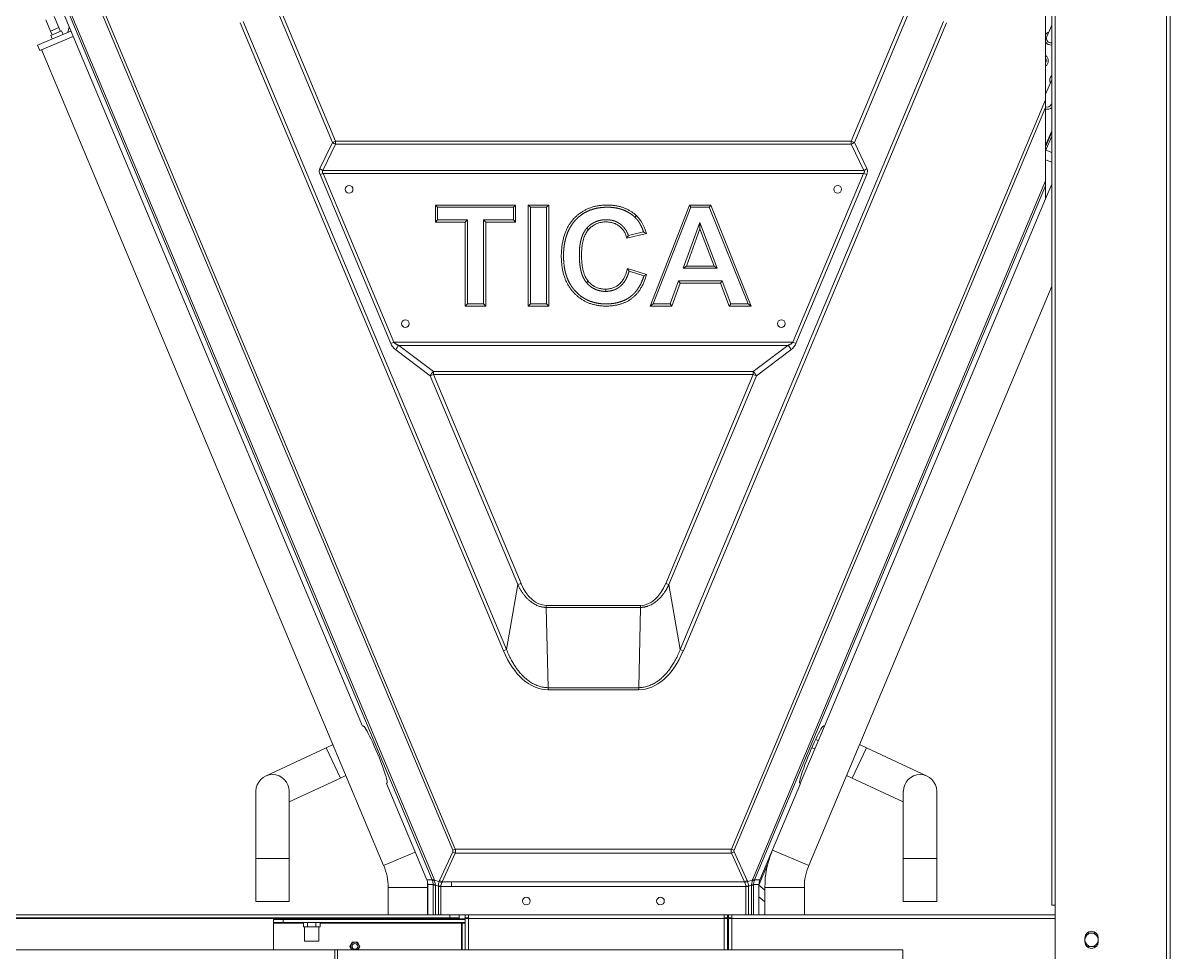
# Model space of a CAD drawing. Header units: millimetres. Extents: x 113490 to 142599, y -20467 to 115.
# Drawn here: x 134272 to 135469, y -7341 to -6371 of the extents above; entities that cross this region are included whole.
import ezdxf

# ---------------------------------------------------------------- set-up
doc = ezdxf.new("R2010")
doc.units = ezdxf.units.MM
doc.layers.add('DV1_0', color=7, linetype='Continuous')

msp = doc.modelspace()

# ---------------------------------------------------------------- linework, layer by layer
at = {"layer": 'DV1_0', "color": 7, "linetype": 'Continuous', "lineweight": 20}
for p, q in [((135465.7, -8326), (135465.7, -6153)), ((134273.3, -6245.4), (134700.9, -7265.2)), ((134273.3, -6250.5), (134699, -7265.9)), ((135349.3, -7292.4), (135349.3, -6244.4)), ((134308.4, -6252.4), (134720.4, -7234.8)), ((134311.2, -6251.2), (134723.1, -7233.7)), ((134594.9, -6496.1), (134536, -6355.6)), ((134598.1, -6494.7), (134539.2, -6354.3)), ((135195.3, -6354.3), (135136.4, -6494.7)), ((135198.6, -6355.6), (135139.7, -6496.1)), ((134776.6, -7025.3), (134501.8, -6370)), ((135232.7, -6370), (134957.9, -7025.3)), ((134300.4, -6379.9), (134309.2, -6376.2)), ((134773.3, -7026.7), (134498.5, -6371.3)), ((135236, -6371.3), (134961.2, -7026.7)), ((135011.4, -7233.7), (135339.3, -6451.7)), ((135014.1, -7234.8), (135339.3, -6459.5)), ((135339.3, -6499.2), (135345.7, -6484)), ((134581.7, -6523.3), (134594.9, -6496.1)), ((134584.9, -6525.2), (134598.1, -6497.9)), ((134598.1, -6494.7), (134594.9, -6496.1)), ((134598.1, -6494.7), (135136.4, -6494.7)), ((134598.1, -6497.9), (134598.1, -6494.7)), ((134598.1, -6497.9), (135136.4, -6497.9)), ((135136.4, -6494.7), (135136.4, -6497.9)), ((135136.4, -6494.7), (135139.7, -6496.1)), ((135136.4, -6497.9), (135149.6, -6525.2)), ((135139.7, -6496.1), (135152.8, -6523.3)), ((134584.9, -6525.2), (135149.6, -6525.2)), ((134585.1, -6528.4), (134581.9, -6529.7)), ((134655.8, -6706.1), (134581.9, -6529.7)), ((134585.1, -6528.4), (135149.4, -6528.4)), ((134659.1, -6704.7), (134585.1, -6528.4)), ((135033.6, -7265.2), (135339.3, -6536.3)), ((135149.4, -6528.4), (135075.4, -6704.7)), ((135152.7, -6529.7), (135078.7, -6706.1)), ((135149.4, -6528.4), (135152.7, -6529.7)), ((135035.5, -7265.9), (135339.3, -6541.5)), ((134860.3, -6585.7), (134862, -6587.2)), ((134860.2, -6642.5), (134861.9, -6641)), ((134880.1, -6651.6), (134880.1, -6649.3)), ((134659.1, -6704.7), (134655.8, -6706.1)), ((135075.4, -6704.7), (134659.1, -6704.7)), ((135075.4, -6704.7), (135078.7, -6706.1)), ((134697, -6739.7), (134661, -6712.5)), ((135070.2, -6707.9), (134664.3, -6707.9)), ((134700.3, -6735.2), (134664.3, -6707.9)), ((135070.2, -6707.9), (135034.2, -6735.2)), ((135073.5, -6712.5), (135037.5, -6739.7)), ((134700.3, -6738.4), (134697, -6739.7)), ((134788.4, -6957.6), (134697, -6739.7)), ((135034.2, -6735.2), (134700.3, -6735.2)), ((134700.3, -6738.4), (134700.3, -6735.2)), ((135034.2, -6738.4), (134700.3, -6738.4)), ((134791.7, -6956.3), (134700.3, -6738.4)), ((135034.2, -6738.4), (134942.9, -6956.3)), ((135037.5, -6739.7), (134946.1, -6957.6)), ((135034.2, -6735.2), (135034.2, -6738.4)), ((135034.2, -6738.4), (135037.5, -6739.7)), ((134791.7, -6956.3), (134788.4, -6957.6)), ((134942.9, -6956.3), (134946.1, -6957.6)), ((134788.4, -6957.6), (134776.6, -7025.3)), ((134946.1, -6957.6), (134957.9, -7025.3)), ((134916.4, -6979.3), (134818.1, -6979.3)), ((134818.1, -6979.3), (134818.1, -6981.4)), ((134916.4, -6981.4), (134818.1, -6981.4)), ((134818.1, -6981.4), (134819.9, -7065.2)), ((134916.4, -6981.4), (134914.6, -7065.2)), ((134916.4, -6979.3), (134916.4, -6981.4)), ((134776.6, -7025.3), (134773.3, -7026.7)), ((134957.9, -7025.3), (134961.2, -7026.7)), ((134914.6, -7065.2), (134819.9, -7065.2)), ((134819.9, -7065.2), (134819.9, -7067.3)), ((134914.6, -7065.2), (134914.6, -7067.3)), ((134914.6, -7067.3), (134819.9, -7067.3)), ((134588.3, -7128), (134603.1, -7159.6)), ((135152.2, -7128), (135137.4, -7159.6)), ((134514.8, -7243.4), (134549.7, -7243.4)), ((134648.3, -7250.7), (134681.3, -7236.9)), ((134720.4, -7236.5), (134706.6, -7266.6)), ((134723.1, -7237.9), (134709.4, -7268)), ((134723.1, -7233.7), (134720.4, -7234.8)), ((135011.4, -7233.7), (134723.1, -7233.7)), ((135011.4, -7237.9), (134723.1, -7237.9)), ((135011.4, -7233.7), (135014.1, -7234.8)), ((135025.1, -7267.9), (135011.4, -7237.9)), ((135027.8, -7266.5), (135014.1, -7236.5)), ((135092.2, -7250.7), (135054.1, -7234.7)), ((135225.7, -7243.4), (135190.8, -7243.4)), ((134699, -7265.9), (134693.5, -7265.9)), ((134700.9, -7265.2), (134699, -7265.9)), ((134706.3, -7267.6), (134701.2, -7266.1)), ((135025.1, -7267.9), (134719.3, -7267.9)), ((134719.3, -7267.9), (134719.3, -7272.7)), ((135032.2, -7270.9), (135033.3, -7266.1)), ((135033.6, -7265.2), (135035.5, -7265.9)), ((135034.5, -7270.8), (135035.2, -7266.6)), ((135041.1, -7265.9), (135035.5, -7265.9)), ((134653, -7273.7), (134694.2, -7273.7)), ((134700, -7270.8), (134694.4, -7270.8)), ((134702.3, -7271.5), (134700, -7271.5)), ((134700, -7271.5), (134700, -7302.2)), ((134705.5, -7272.4), (134702.3, -7271.5)), ((134702.3, -7271.5), (134702.3, -7302.2)), ((134708, -7272.8), (134705.5, -7272.8)), ((134705.5, -7272.8), (134705.5, -7302.2)), ((134708, -7272.8), (134708, -7302.2)), ((135026.5, -7272.7), (134719.3, -7272.7)), ((135026.5, -7272.7), (135029.1, -7272.7)), ((135026.5, -7302.2), (135026.5, -7272.7)), ((135029.1, -7302.2), (135029.1, -7272.7)), ((135032.2, -7271.5), (135034.5, -7271.5)), ((135032.2, -7302.2), (135032.2, -7271.5)), ((135040.1, -7270.8), (135034.5, -7270.8)), ((135034.5, -7302.2), (135034.5, -7271.5)), ((135087.6, -7273.7), (135046.3, -7273.7)), ((134727.3, -7306), (133822.3, -7306)), ((134564.6, -7310.9), (134533.3, -7310.9)), ((134729.7, -7310.9), (134581.9, -7310.9)), ((134727.3, -7306.6), (134733.3, -7306.6)), ((134729.7, -7310.9), (134729.7, -7339)), ((134736.9, -7306), (135003.7, -7306)), ((134736.9, -7306), (134736.9, -7339)), ((135003.7, -7306), (135003.7, -7339)), ((135008.3, -7306.6), (135007.3, -7306.6)), ((135349.3, -7306), (135011.9, -7306)), ((135011.9, -7306), (135011.9, -7339))]:
    msp.add_line(p, q, dxfattribs=at)
at = {"layer": 'DV1_0', "color": 7, "linetype": 'Continuous', "lineweight": 15}
for p, q in [((135469.3, -8326), (135469.3, -6153)), ((135339.3, -6451.7), (135339.3, -6162.7)), ((135345.7, -7292.4), (135345.7, -6244.4)), ((134273.3, -6263.9), (134626.1, -7105.4)), ((134295.5, -6368.2), (134300.4, -6379.9)), ((134309.2, -6376.2), (134304.3, -6364.5)), ((134321.9, -6379.9), (134287.1, -6394.5)), ((134300.4, -6379.9), (134302.1, -6383.9)), ((134300.8, -6384.4), (134312.1, -6379.6)), ((134310.8, -6380.2), (134309.2, -6376.2)), ((134313.7, -6383.3), (134312.1, -6379.6)), ((134320, -6375.3), (134318.5, -6381.3)), ((135345.7, -6373.7), (135340.6, -6385.6)), ((134287.1, -6394.5), (134289.5, -6400)), ((134324.2, -6385.4), (134289.5, -6400)), ((134300.8, -6384.4), (134302.3, -6388.1)), ((134291.3, -6399.2), (134648.3, -7250.7)), ((135339.3, -6413.5), (135339.6, -6412.7)), ((135345.7, -6430.6), (135339.3, -6445.8)), ((135339.3, -6459.5), (135339.3, -6451.7)), ((135339.3, -6536.3), (135339.3, -6459.5)), ((135345.2, -6456.4), (135345.7, -6455.1)), ((135339.3, -6500.8), (135345.7, -6485.5)), ((135339.3, -6504.7), (135345.7, -6489.4)), ((135339.3, -6514.2), (135345.7, -6516.8)), ((135345.7, -6506.5), (135339.6, -6504)), ((135339.3, -6541.5), (135339.3, -6536.3)), ((135345.7, -6539.5), (135339.3, -6554.8)), ((135339.3, -6554.8), (135339.3, -6541.5)), ((134702.4, -6561.4), (134702.4, -6579.2)), ((134786.1, -6561.4), (134702.4, -6561.4)), ((134704.7, -6563.7), (134702.4, -6561.4)), ((134783.7, -6563.7), (134786.1, -6561.4)), ((134786.1, -6579.2), (134786.1, -6561.4)), ((134799.2, -6561.4), (134799.2, -6666.9)), ((134820.6, -6561.4), (134799.2, -6561.4)), ((134801.5, -6563.7), (134799.2, -6561.4)), ((134818.3, -6563.7), (134820.6, -6561.4)), ((134820.6, -6666.9), (134820.6, -6561.4)), ((134967.5, -6561.4), (134926.4, -6666.9)), ((134989.9, -6561.4), (134967.5, -6561.4)), ((134969.1, -6563.7), (134967.5, -6561.4)), ((134988.3, -6563.7), (134989.9, -6561.4)), ((135032.1, -6666.9), (134989.9, -6561.4)), ((135339.3, -6554.8), (135108.4, -7105.4)), ((134783.7, -6563.7), (134704.7, -6563.7)), ((134704.7, -6563.7), (134704.7, -6576.9)), ((134783.7, -6576.9), (134783.7, -6563.7)), ((134818.3, -6563.7), (134801.5, -6563.7)), ((134801.5, -6563.7), (134801.5, -6664.6)), ((134818.3, -6664.6), (134818.3, -6563.7)), ((134910.5, -6574.1), (134912.1, -6572.4)), ((134969.1, -6563.7), (134929.8, -6664.6)), ((134988.3, -6563.7), (134969.1, -6563.7)), ((135028.7, -6664.6), (134988.3, -6563.7)), ((134704.7, -6576.9), (134702.4, -6579.2)), ((134702.4, -6579.2), (134733.5, -6579.2)), ((134704.7, -6576.9), (134735.9, -6576.9)), ((134735.9, -6576.9), (134733.5, -6579.2)), ((134733.5, -6579.2), (134733.5, -6666.9)), ((134735.9, -6576.9), (134735.9, -6664.6)), ((134752.6, -6576.9), (134783.7, -6576.9)), ((134752.6, -6664.6), (134752.6, -6576.9)), ((134752.6, -6576.9), (134754.9, -6579.2)), ((134754.9, -6579.2), (134786.1, -6579.2)), ((134754.9, -6666.9), (134754.9, -6579.2)), ((134783.7, -6576.9), (134786.1, -6579.2)), ((134961, -6627.4), (134978.5, -6579.5)), ((134964.3, -6625.1), (134978.5, -6586.1)), ((134978.5, -6579.5), (134996.6, -6627.4)), ((134978.5, -6579.5), (134978.5, -6586.1)), ((134978.5, -6586.1), (134993.3, -6625.1)), ((134902.2, -6596), (134922.6, -6591.2)), ((134903.8, -6593.3), (134919.6, -6589.5)), ((134922.8, -6633.9), (134902.9, -6627.7)), ((134920, -6635.4), (134904.5, -6630.6)), ((134961, -6627.4), (134964.3, -6625.1)), ((134996.6, -6627.4), (134961, -6627.4)), ((134993.3, -6625.1), (134964.3, -6625.1)), ((134996.6, -6627.4), (134993.3, -6625.1)), ((134947.4, -6664.6), (134956.1, -6640.6)), ((134949, -6666.9), (134957.7, -6642.9)), ((134956.1, -6640.6), (135001.6, -6640.6)), ((134956.1, -6640.6), (134957.7, -6642.9)), ((134957.7, -6642.9), (135000, -6642.9)), ((135001.6, -6640.6), (135000, -6642.9)), ((135000, -6642.9), (135009.1, -6666.9)), ((135001.6, -6640.6), (135010.7, -6664.6)), ((135092.2, -7250.7), (135345.7, -6646.2)), ((134735.9, -6664.6), (134733.5, -6666.9)), ((134733.5, -6666.9), (134754.9, -6666.9)), ((134735.9, -6664.6), (134752.6, -6664.6)), ((134752.6, -6664.6), (134754.9, -6666.9)), ((134801.5, -6664.6), (134799.2, -6666.9)), ((134799.2, -6666.9), (134820.6, -6666.9)), ((134801.5, -6664.6), (134818.3, -6664.6)), ((134818.3, -6664.6), (134820.6, -6666.9)), ((134929.8, -6664.6), (134926.4, -6666.9)), ((134926.4, -6666.9), (134949, -6666.9)), ((134929.8, -6664.6), (134947.4, -6664.6)), ((134947.4, -6664.6), (134949, -6666.9)), ((135010.7, -6664.6), (135009.1, -6666.9)), ((135009.1, -6666.9), (135032.1, -6666.9)), ((135010.7, -6664.6), (135028.7, -6664.6)), ((135028.7, -6664.6), (135032.1, -6666.9)), ((134626.1, -7105.4), (134626.7, -7105.1)), ((135108.4, -7105.4), (135083.2, -7165.3)), ((135108.4, -7105.4), (135107.8, -7105.1)), ((134595.5, -7124.6), (134588.3, -7128)), ((135102, -7120.5), (135099.2, -7119.3)), ((135152.2, -7128), (135145, -7124.6)), ((134588.3, -7128), (134524.9, -7157.6)), ((135095.2, -7127.9), (135098.4, -7129.2)), ((135215.6, -7157.6), (135152.2, -7128)), ((134549.7, -7184.5), (134603.1, -7159.6)), ((134603.1, -7159.6), (134609, -7156.8)), ((135131.5, -7156.8), (135137.4, -7159.6)), ((135137.4, -7159.6), (135190.8, -7184.5)), ((134651.3, -7165.3), (134651.8, -7165)), ((134651.3, -7165.3), (134693.5, -7265.9)), ((135083.3, -7165.3), (135041.1, -7265.9)), ((135083.3, -7165.3), (135082.7, -7165)), ((134514.8, -7173.4), (134514.8, -7243.4)), ((134549.7, -7243.4), (134549.7, -7173.4)), ((135190.8, -7173.4), (135190.8, -7243.4)), ((135225.7, -7243.4), (135225.7, -7173.4)), ((134514.8, -7243.4), (134514.8, -7288.4)), ((134549.7, -7288.4), (134549.7, -7243.4)), ((135190.8, -7243.4), (135190.8, -7288.4)), ((135225.7, -7288.4), (135225.7, -7243.4)), ((135040.1, -7271.5), (135049.1, -7249.9)), ((134653, -7273.7), (134653, -7302.4)), ((134694.2, -7302.4), (134694.2, -7273.7)), ((134694.4, -7276.3), (134694.2, -7276.5)), ((134694.4, -7302.2), (134694.4, -7270.8)), ((135040.1, -7302.2), (135040.1, -7270.8)), ((135046.3, -7276.5), (135040.1, -7271.5)), ((135046.3, -7273.7), (135046.3, -7302.4)), ((135087.6, -7302.4), (135087.6, -7273.7)), ((134514.8, -7288.4), (134549.7, -7288.4)), ((134694.2, -7288.6), (134694.4, -7288.5)), ((135040.1, -7283.7), (135046.3, -7288.6)), ((135225.7, -7288.4), (135190.8, -7288.4)), ((135349.3, -7292.4), (135345.7, -7292.4)), ((135349.3, -7412.4), (135349.3, -7292.4)), ((134717.3, -7302.4), (133832.3, -7302.4)), ((134694.4, -7302.2), (134700, -7302.2)), ((134700, -7302.2), (134702.3, -7302.2)), ((134702.3, -7302.2), (134705.5, -7302.2)), ((134705.5, -7302.2), (134708, -7302.2)), ((135026.5, -7302.2), (134708, -7302.2)), ((134717.3, -7305.4), (134717.3, -7302.4)), ((134717.3, -7302.4), (134727.3, -7302.4)), ((134727.3, -7302.4), (134727.3, -7305.4)), ((134733.3, -7302.4), (134733.3, -7305.4)), ((134769.7, -7302.4), (134734.2, -7302.4)), ((134736.9, -7306), (134736.9, -7302.4)), ((134769.7, -7302.4), (134774.3, -7302.4)), ((134774.3, -7302.2), (134774.3, -7302.4)), ((134966.3, -7302.4), (134774.3, -7302.4)), ((134966.3, -7302.2), (134966.3, -7302.4)), ((134966.3, -7302.4), (134970.9, -7302.4)), ((134967.3, -7302.4), (134967.3, -7302.2)), ((135006.4, -7302.4), (134970.9, -7302.4)), ((135003.7, -7302.4), (135003.7, -7306)), ((135007.3, -7302.4), (135007.3, -7305.4)), ((135011.9, -7302.4), (135008.3, -7302.4)), ((135008.3, -7302.4), (135008.3, -7305.4)), ((135349.3, -7302.4), (135011.9, -7302.4)), ((135011.9, -7306), (135011.9, -7302.4)), ((135026.5, -7302.2), (135029.1, -7302.2)), ((135032.2, -7302.2), (135029.1, -7302.2)), ((135032.2, -7302.2), (135034.5, -7302.2)), ((135040.1, -7302.2), (135034.5, -7302.2)), ((134717.3, -7305.4), (133832.3, -7305.4)), ((134533.3, -7310.3), (134533.3, -7307.3)), ((134533.3, -7307.3), (134543.3, -7307.3)), ((134533.3, -7310.9), (134533.3, -7310.3)), ((134543.3, -7310.3), (134533.3, -7310.3)), ((134533.3, -7339), (134533.3, -7310.9)), ((134733.3, -7307.3), (134543.3, -7307.3)), ((134543.3, -7307.3), (134543.3, -7310.3)), ((134733.3, -7310.3), (134543.3, -7310.3)), ((134564.3, -7307.3), (134564.3, -7306.8)), ((134564.3, -7306.8), (134568.8, -7306.8)), ((134564.6, -7310.3), (134564.6, -7314.8)), ((134564.6, -7314.8), (134566.8, -7314.8)), ((134565.8, -7314.8), (134565.8, -7329.8)), ((134566.8, -7314.8), (134568.9, -7314.8)), ((134568.8, -7307.3), (134568.8, -7306.8)), ((134568.8, -7306.8), (134577.8, -7306.8)), ((134568.9, -7310.3), (134568.9, -7314.8)), ((134568.9, -7314.8), (134573.3, -7314.8)), ((134573.3, -7314.8), (134577.6, -7314.8)), ((134577.6, -7310.3), (134577.6, -7314.8)), ((134577.6, -7314.8), (134579.8, -7314.8)), ((134577.8, -7307.3), (134577.8, -7306.8)), ((134577.8, -7306.8), (134582.3, -7306.8)), ((134579.8, -7314.8), (134581.9, -7314.8)), ((134580.8, -7329.8), (134580.8, -7314.8)), ((134581.9, -7310.3), (134581.9, -7314.8)), ((134582.3, -7307.3), (134582.3, -7306.8)), ((134727.3, -7305.4), (134717.3, -7305.4)), ((134727.3, -7306), (134727.3, -7305.4)), ((134727.3, -7307.3), (134727.3, -7306)), ((134729.7, -7310.3), (134729.7, -7310.9)), ((134730.3, -7310.9), (134729.7, -7310.9)), ((134730.3, -7310.9), (134730.3, -7339)), ((134733.3, -7310.9), (134730.3, -7310.9)), ((134733.3, -7305.4), (134733.3, -7306)), ((134733.3, -7305.4), (134736.3, -7305.4)), ((134733.3, -7305.4), (134736.9, -7305.4)), ((134733.3, -7306), (134736.9, -7306)), ((134733.3, -7306), (134733.3, -7339)), ((134736.9, -7305.4), (134736.3, -7305.4)), ((134736.3, -7305.4), (134736.3, -7306)), ((135004.3, -7305.4), (135003.7, -7305.4)), ((135003.7, -7305.4), (135007.3, -7305.4)), ((135003.7, -7306), (135007.3, -7306)), ((135007.3, -7305.4), (135004.3, -7305.4)), ((135004.3, -7305.4), (135004.3, -7306)), ((135007.3, -7305.4), (135007.3, -7306)), ((135007.3, -7306), (135007.3, -7339)), ((135007.3, -7307.3), (135008.3, -7307.3)), ((135007.3, -7310.3), (135008.3, -7310.3)), ((135007.3, -7310.9), (135008.3, -7310.9)), ((135011.9, -7305.4), (135008.3, -7305.4)), ((135008.3, -7339), (135008.3, -7306)), ((135011.9, -7306), (135008.3, -7306)), ((135380.3, -7330.4), (135380.3, -7326.4)), ((135390.3, -7321.4), (135384.3, -7321.4)), ((135394.3, -7326.4), (135394.3, -7330.4)), ((134016.8, -7339), (134597.3, -7339)), ((134565.8, -7329.8), (134580.8, -7329.8)), ((134597.3, -7339), (134600.3, -7339)), ((134597.3, -7339), (134597.3, -8179)), ((134600.3, -7339), (135190.3, -7339)), ((134600.3, -7339), (134600.3, -8179)), ((134615.6, -7330.7), (134613, -7335.3)), ((134613, -7335.3), (134615.1, -7339)), ((134613.1, -7335.3), (134615.7, -7330.8)), ((134615.2, -7339), (134613.1, -7335.3)), ((134620.9, -7330.7), (134615.6, -7330.7)), ((134615.7, -7330.8), (134620.9, -7330.8)), ((134623.6, -7335.3), (134620.9, -7330.7)), ((134620.9, -7330.8), (134623.5, -7335.3)), ((134623.5, -7335.3), (134621.3, -7339)), ((134621.4, -7339), (134623.6, -7335.3)), ((135190.3, -7339), (135190.3, -8179)), ((135384.3, -7335.4), (135390.3, -7335.4))]:
    msp.add_line(p, q, dxfattribs=at)
for centre, radius in [((134612.3, -6545), 4), ((135122.3, -6545), 4), ((134671, -6685.2), 4), ((135063.5, -6685.2), 4), ((134797.3, -7288), 4), ((134937.3, -7288), 4), ((135387.3, -7328.4), 7), ((134618.3, -7335.3), 3)]:
    msp.add_circle(centre, radius, dxfattribs=at)
at = {"layer": 'DV1_0', "color": 7, "linetype": 'Continuous', "lineweight": 20}
for centre, radius, start, end in [((135345, -6387.5), 6.96, 110.3748, 146.0271), ((135345, -6387.5), 6.96, 213.9729, 275.169), ((135335.2, -6410.9), 6.96, 0, 54.4107), ((135335.2, -6410.9), 6.96, 305.5893, 0), ((135350.6, -6431.1), 6.96, 135.0724, 204.1002), ((135340.8, -6454.5), 6.96, 257.5186, 314.6902), ((134711, -7235.8), 12.4, 350.2166, 9.9188), ((135023.5, -7235.8), 12.3, 170.0464, 189.8182), ((134688.2, -7270.5), 11.8, 19.1274, 22.809), ((134687.3, -7270.8), 12.7, 359.777, 19.0777), ((134688.5, -7271.4), 13.7, 1.9538, 22.6487), ((134719.8, -7272.3), 14.3, 160.7226, 180.5342), ((134718.1, -7273.1), 10.1, 153.8225, 177.0269), ((134713.2, -7270.7), 4.65, 144.0972, 153.376), ((135021, -7270.7), 4.9, 25.8567, 34.8936), ((135015.6, -7273.3), 10.9, 4.0512, 25.8996), ((135014.7, -7272.3), 14.4, 359.7046, 19.6592), ((134712.2, -7272.8), 4.24, 176.6583, 179.8587), ((134719.3, -9212), 1939.2, 90, 90.3333), ((134878, -7265.9), 154.3, 357.9416, 358.1555)]:
    msp.add_arc(centre, radius, start, end, dxfattribs=at)
at = {"layer": 'DV1_0', "color": 7, "linetype": 'Continuous', "lineweight": 15}
for centre, radius, start, end in [((135345, -6387.5), 4.76, 157.25, 277.551), ((135335.2, -6410.9), 4.76, 0, 31.7205), ((135335.2, -6410.9), 4.76, 337.25, 0), ((135340.8, -6454.5), 4.76, 251.5781, 337.25), ((134836.5, -6555.3), 77.3, 328.1786, 330.5559), ((134838.7, -6734), 165.6, 59.5641, 60.7327), ((134770.2, -6703.9), 153, 28.6119, 29.8683), ((134825.1, -6455.5), 203.4, 297.7894, 298.7013), ((134532.3, -7173.4), 17.4, 0, 180), ((135208.3, -7173.4), 17.4, 0, 180), ((135146.9, -7273.7), 100.6, 158.3123, 180), ((134593.6, -7273.7), 59.4, 0, 22.75), ((135146.9, -7273.7), 59.4, 157.25, 180), ((134681.7, -7270.8), 12.8, 0.0998, 22.6579), ((134593.6, -7273.7), 100.6, 0, 4.3823), ((135052.9, -7270.8), 12.8, 157.3421, 179.9002), ((134734.2, -7298.8), 3.6, 251.3015, 270), ((134769.7, -7298.8), 3.6, 270, 288.6985), ((134970.9, -7298.8), 3.6, 251.3015, 270), ((135006.4, -7298.8), 3.6, 270, 288.6985), ((134736.9, -7306), 0.6, 90, 94.6795), ((135003.7, -7306), 0.6, 85.3205, 90), ((135387.3, -7326.4), 7, 0, 180), ((135384.3, -7328.4), 7, 90, 108.766), ((135390.3, -7328.4), 7, 71.234, 90), ((134618.3, -7335.3), 4.4, 0, 237.2347), ((134618.3, -7335.3), 4.4, 302.7653, 0), ((135387.3, -7330.4), 7, 180, 0), ((135384.3, -7328.4), 7, 251.234, 270), ((135390.3, -7328.4), 7, 270, 288.766)]:
    msp.add_arc(centre, radius, start, end, dxfattribs=at)
at = {"layer": 'DV1_0', "color": 7, "linetype": 'Continuous', "lineweight": 20}
for centre, major_axis, ratio, start_param, end_param in [((134598.1, -6494.7), (4.5, -2.18), 0.600003, 4.2257, 4.995183), ((135136.4, -6494.7), (-4.5, -2.18), 0.600003, 1.288002, 2.057486), ((134592.7, -6529.7), (-10.6, 7.1), 0.665415, 0.091279, 0.78667), ((134584.9, -6522), (4.5, -2.18), 0.600003, 4.2257, 4.995183), ((135149.6, -6522), (-4.5, -2.18), 0.600003, 1.288002, 2.057486), ((135141.8, -6529.7), (10.6, 7.1), 0.664977, 5.497797, 6.192529), ((134666.7, -6706.1), (-10.7, 7.1), 0.666776, 0.781871, 1.473649), ((134664.3, -6711.1), (3.01, 3.99), 0.448997, 1.034793, 2.228562), ((135070.2, -6711.1), (-3.01, 3.99), 0.448997, 4.054624, 5.248392), ((135067.8, -6706.1), (10.7, 7.1), 0.666419, 4.807124, 5.499727), ((134700.3, -6738.4), (3.01, 3.99), 0.448997, 1.034793, 2.228562), ((135034.2, -6738.4), (-3.01, 3.99), 0.448997, 4.054624, 5.248392), ((134817.3, -6927.7), (-1.3, 51.6), 0.606054, 2.141908, 3.126109), ((134917.2, -6927.6), (1.3, 51.7), 0.606049, 3.156652, 4.140097), ((134818.5, -6976.2), (-2.2, 91.1), 0.605695, 2.143739, 3.126709), ((134916, -6976.2), (2.3, 91.1), 0.605798, 3.156584, 4.139778), ((134712.1, -7234.7), (-8.45, 1.25), 0.475082, 3.004965, 3.420895), ((134723.1, -7235.3), (5.46, -2.49), 0.390519, 4.36635, 4.888796), ((135011.4, -7235.3), (-5.46, -2.49), 0.390519, 1.394389, 1.916835), ((135022.4, -7234.7), (8.39, 1.23), 0.477021, 2.861489, 3.27902), ((134703.1, -7265.3), (-3.78, -1.31), 0.036385, 0.089348, 1.048346), ((134689.9, -7269.7), (-5.3, 12.6), 0.866025, 4.639561, 4.712406), ((134714.1, -7271.4), (-3.61, 8.61), 0.866025, 0.67314, 0.796559), ((134709, -7266.4), (5.72, -1.8), 0.349046, 4.320395, 4.820402), ((134709.4, -7265.4), (5.46, -2.49), 0.39052, 4.366351, 4.888796), ((134719.3, -7691.2), (-467.1, 0), 0.906308, 4.71239, 4.733494), ((135025.1, -7265.3), (-5.46, -2.49), 0.390519, 1.394389, 1.916835), ((135025.5, -7266.3), (-5.72, -1.81), 0.350035, 1.460327, 1.961834), ((135020.1, -7271.4), (3.73, 8.9), 0.866025, 5.488826, 5.610008), ((135006.5, -7091.3), (-71.4, -170.3), 0.866025, 0.584178, 0.615457), ((135044.6, -7269.7), (-5.3, -12.6), 0.866025, 4.712369, 4.785222), ((135031.4, -7265.3), (3.78, -1.31), 0.036385, -1.048346, -0.089348), ((135042.3, -7268.9), (-3.5, -8.68), 0.792142, 4.693639, 4.774741), ((134702.5, -7271.5), (0, 26.5), 0.094445, 1.545688, 1.57082), ((134704, -7270.8), (-4, 0.01), 0.025012, 0.094616, 1.128835), ((134705.8, -7271), (-0.8, 22.4), 0.156257, 1.562014, 1.587877), ((134712.7, -7272.8), (0, 7.99), 0.906308, 1.527453, 1.57086), ((134708, -7272.4), (6, -0.24), 0.018332, 4.276417, 4.713176), ((135026.5, -7272.4), (-5.99, -0.25), 0.019419, 1.569987, 2.006724), ((135023.3, -7272.7), (0, 3.39), 0.955994, 4.71241, 4.778595), ((134874.5, -6613.9), (0, -680.2), 0.906307, 0.253454, 0.258752), ((135022.3, -7272.7), (0, 7.42), 0.906308, 4.712393, 4.758375), ((135030.5, -7270.8), (4, 0.01), 0.024998, -1.128884, -0.094609), ((135032, -7271.5), (0, 26.6), 0.094445, 4.712423, 4.737354)]:
    msp.add_ellipse(centre, major_axis=major_axis, ratio=ratio, start_param=start_param, end_param=end_param, dxfattribs=at)
at = {"layer": 'DV1_0', "color": 7, "linetype": 'Continuous', "lineweight": 15}
for centre, major_axis, start_param, end_param in [((134639.3, -7135.1), (12.5, -30), 0.003461, 3.145054), ((135095.3, -7135.1), (-12.5, -30), 3.138131, 6.279724)]:
    msp.add_ellipse(centre, major_axis=major_axis, ratio=0.08742, start_param=start_param, end_param=end_param, dxfattribs=at)
at = {"layer": 'DV1_0', "color": 7, "linetype": 'Continuous', "lineweight": 20}
for points, knots in [([(134585.1, -6528.4), (134585, -6528.2), (134584.8, -6528), (134584.6, -6527.7), (134584.5, -6527.3), (134584.4, -6527), (134584.3, -6526.7), (134584.3, -6526.4), (134584.4, -6526.1), (134584.5, -6525.8), (134584.7, -6525.5), (134584.9, -6525.3), (134584.9, -6525.2)], [0, 0, 0, 0, 0.110169, 0.212602, 0.309753, 0.403013, 0.494121, 0.584543, 0.676672, 0.773904, 0.880334, 1, 1, 1, 1]), ([(135149.6, -6525.2), (135149.7, -6525.2), (135149.8, -6525.4), (135150, -6525.7), (135150.1, -6526), (135150.2, -6526.3), (135150.2, -6526.6), (135150.2, -6526.9), (135150.1, -6527.2), (135149.9, -6527.6), (135149.7, -6528), (135149.5, -6528.2), (135149.4, -6528.4)], [0, 0, 0, 0, 0.103754, 0.201399, 0.295256, 0.386511, 0.476484, 0.567069, 0.661122, 0.762305, 0.874482, 1, 1, 1, 1]), ([(134664.3, -6707.9), (134663.9, -6707.8), (134663.3, -6707.6), (134662.5, -6707.2), (134661.7, -6706.8), (134661, -6706.4), (134660.4, -6706), (134659.9, -6705.6), (134659.5, -6705.2), (134659.2, -6704.9), (134659.1, -6704.7)], [0, 0, 0, 0, 0.162154, 0.309168, 0.444157, 0.56805, 0.681058, 0.789601, 0.89662, 1, 1, 1, 1]), ([(135075.4, -6704.7), (135075.3, -6704.9), (135075, -6705.2), (135074.5, -6705.6), (135074, -6706.1), (135073.2, -6706.5), (135072.4, -6707), (135071.4, -6707.5), (135070.6, -6707.8), (135070.2, -6707.9)], [0, 0, 0, 0, 0.104699, 0.217397, 0.341582, 0.478635, 0.63137, 0.803901, 1, 1, 1, 1]), ([(134818.1, -6981.4), (134817.9, -6981.4), (134817.6, -6981.4), (134817.1, -6981.4), (134816.6, -6981.4), (134816.1, -6981.3), (134815.6, -6981.3), (134815.2, -6981.2), (134814.7, -6981.2), (134813.8, -6981), (134812.7, -6980.8), (134811, -6980.3), (134809.3, -6979.7), (134807.4, -6978.9), (134805.6, -6977.9), (134803, -6976.3), (134800.4, -6974.2), (134797.8, -6971.8), (134795.9, -6969.6), (134793.9, -6967.1), (134792.4, -6964.9), (134791.3, -6963.1), (134790.6, -6961.8), (134789.8, -6960.5), (134789.1, -6959.1), (134788.6, -6958.1), (134788.4, -6957.6)], [0, 0, 0, 0, 0.012207, 0.024421, 0.036645, 0.048882, 0.061135, 0.073407, 0.085701, 0.098018, 0.136644, 0.175569, 0.223909, 0.273378, 0.326546, 0.381495, 0.504574, 0.573263, 0.64576, 0.724421, 0.808607, 0.844135, 0.881045, 0.919332, 0.958987, 1, 1, 1, 1]), ([(134946.1, -6957.6), (134946, -6957.9), (134945.8, -6958.3), (134945.4, -6959), (134945.1, -6959.7), (134944.7, -6960.4), (134944.4, -6961.1), (134944, -6961.7), (134943.7, -6962.3), (134943.3, -6963), (134942.9, -6963.5), (134942.1, -6964.9), (134940.8, -6966.8), (134938.9, -6969.3), (134937, -6971.4), (134935.1, -6973.3), (134933.2, -6975), (134931.3, -6976.4), (134929.4, -6977.7), (134927.6, -6978.7), (134925.7, -6979.5), (134924.2, -6980.1), (134922.9, -6980.5), (134922, -6980.7), (134921.1, -6980.9), (134920.1, -6981.1), (134919.2, -6981.2), (134918.3, -6981.3), (134917.4, -6981.4), (134916.7, -6981.4), (134916.4, -6981.4)], [0, 0, 0, 0, 0.020016, 0.039694, 0.059032, 0.078029, 0.096685, 0.114997, 0.132966, 0.15059, 0.167868, 0.184799, 0.266929, 0.343527, 0.415009, 0.482791, 0.544966, 0.604534, 0.659648, 0.712959, 0.76302, 0.811959, 0.83598, 0.859817, 0.883489, 0.907012, 0.930406, 0.95369, 0.976881, 1, 1, 1, 1]), ([(134819.9, -7065.2), (134819.1, -7065.2), (134817.5, -7065.1), (134815.1, -7064.8), (134812.7, -7064.3), (134810.5, -7063.7), (134808.2, -7062.9), (134806, -7061.9), (134803.8, -7060.8), (134801.7, -7059.5), (134799.7, -7058.1), (134797.7, -7056.6), (134795.6, -7054.8), (134793.4, -7052.7), (134791.1, -7050.2), (134788.6, -7047.2), (134786.1, -7043.8), (134783.6, -7039.9), (134781.2, -7035.6), (134778.8, -7030.7), (134777.3, -7027.2), (134776.6, -7025.3)], [0, 0, 0, 0, 0.039675, 0.079011, 0.117409, 0.155373, 0.194404, 0.233853, 0.273354, 0.31251, 0.351559, 0.391858, 0.435291, 0.483673, 0.53828, 0.599457, 0.666887, 0.740342, 0.819788, 0.905575, 1, 1, 1, 1]), ([(134957.9, -7025.3), (134957.2, -7027.3), (134955.6, -7030.9), (134953.1, -7036.1), (134950.4, -7040.7), (134947.7, -7044.8), (134944.9, -7048.4), (134942.2, -7051.5), (134939.6, -7054.1), (134937.2, -7056.3), (134935, -7058), (134932.8, -7059.5), (134930.7, -7060.8), (134928.5, -7061.9), (134926.2, -7062.9), (134923.9, -7063.7), (134921.6, -7064.4), (134919.2, -7064.8), (134916.9, -7065.1), (134915.4, -7065.2), (134914.6, -7065.2)], [0, 0, 0, 0, 0.098655, 0.18986, 0.274376, 0.352916, 0.425587, 0.491678, 0.550093, 0.601164, 0.646216, 0.687373, 0.727036, 0.766765, 0.806851, 0.846905, 0.886467, 0.925149, 0.96228, 1, 1, 1, 1])]:
    msp.add_open_spline(points, degree=3, knots=knots, dxfattribs=at)
at = {"layer": 'DV1_0', "color": 7, "linetype": 'Continuous', "lineweight": 15}
for points in [[(134912.1, -6572.4), (134911.4, -6571.7), (134909.8, -6570.4), (134907.4, -6568.6), (134904.8, -6566.9), (134902, -6565.5), (134899.1, -6564.3), (134896, -6563.3), (134892.6, -6562.4), (134889, -6561.8), (134885.1, -6561.5), (134881.1, -6561.4), (134877.1, -6561.5), (134873.2, -6562), (134869.4, -6562.6), (134865.8, -6563.6), (134862.5, -6564.8), (134859.4, -6566.2), (134856.5, -6567.8), (134853.7, -6569.6), (134851.1, -6571.6), (134848.6, -6573.8), (134846.2, -6576.2), (134844.1, -6578.9), (134842.1, -6581.7), (134840.3, -6584.7), (134838.7, -6588), (134837.3, -6591.6), (134836.1, -6595.5), (134835.2, -6599.7), (134834.4, -6604.4), (134833.9, -6609.5), (134833.7, -6614.8), (134833.9, -6620), (134834.4, -6625), (134835.1, -6629.6), (134836.1, -6633.6), (134837.3, -6637.3), (134838.6, -6640.7), (134840.2, -6643.8), (134842, -6646.8), (134844, -6649.6), (134846.1, -6652.2), (134848.5, -6654.7), (134851, -6656.9), (134853.7, -6659), (134856.5, -6660.8), (134859.4, -6662.4), (134862.5, -6663.8), (134865.8, -6664.9), (134869.2, -6665.8), (134872.8, -6666.4), (134876.5, -6666.8), (134880.4, -6667), (134884.4, -6666.8), (134888.2, -6666.4), (134891.8, -6665.8), (134895.2, -6665), (134898.3, -6663.9), (134901.2, -6662.7), (134903.8, -6661.3), (134906.2, -6659.8), (134908.5, -6658), (134910.7, -6656.1), (134912.7, -6653.9), (134914.7, -6651.5), (134916.5, -6648.8), (134918.3, -6645.7), (134920, -6642.3), (134921.5, -6638.4), (134922.4, -6635.4), (134922.8, -6633.9)], [(134922.6, -6591.2), (134922.2, -6589.8), (134921.3, -6587.2), (134919.9, -6583.8), (134918.5, -6580.9), (134917, -6578.3), (134915.4, -6576.1), (134913.8, -6574.1), (134912.7, -6573), (134912.1, -6572.4)], [(134862, -6587.2), (134862.5, -6586.7), (134863.5, -6585.6), (134865, -6584.3), (134866.7, -6583), (134868.4, -6582), (134870.3, -6581.1), (134872.1, -6580.3), (134874.1, -6579.7), (134876.2, -6579.3), (134878.4, -6579.1), (134880.7, -6579), (134883, -6579.2), (134885.2, -6579.5), (134887.3, -6579.9), (134889.1, -6580.5), (134890.8, -6581.2), (134892.4, -6582.1), (134893.9, -6583.1), (134895.4, -6584.2), (134896.7, -6585.5), (134897.9, -6586.9), (134899, -6588.5), (134900, -6590.1), (134900.9, -6591.9), (134901.6, -6593.9), (134902, -6595.3), (134902.2, -6596)], [(134861.9, -6641), (134861.5, -6640.6), (134860.8, -6639.7), (134859.7, -6638), (134858.7, -6636), (134857.7, -6633.7), (134856.9, -6631), (134856.1, -6627.8), (134855.5, -6624.3), (134855.1, -6620.3), (134854.9, -6616), (134854.9, -6611.5), (134855.1, -6607.3), (134855.5, -6603.5), (134856.1, -6600.1), (134856.8, -6597.1), (134857.7, -6594.5), (134858.7, -6592.3), (134859.8, -6590.3), (134860.9, -6588.6), (134861.6, -6587.6), (134862, -6587.2)], [(134902.9, -6627.7), (134902.6, -6628.8), (134902, -6631), (134901.1, -6633.8), (134900, -6636.2), (134898.9, -6638.3), (134897.8, -6640.1), (134896.6, -6641.7), (134895.3, -6643.2), (134893.9, -6644.4), (134892.5, -6645.5), (134891, -6646.5), (134889.4, -6647.3), (134887.7, -6648), (134886, -6648.5), (134884.1, -6648.9), (134882.2, -6649.2), (134880.8, -6649.3), (134880.1, -6649.3)], [(134880.1, -6649.3), (134879.3, -6649.3), (134877.7, -6649.2), (134875.6, -6648.9), (134873.6, -6648.5), (134871.7, -6647.9), (134869.9, -6647.2), (134868.2, -6646.3), (134866.5, -6645.3), (134864.9, -6644), (134863.4, -6642.6), (134862.4, -6641.6), (134861.9, -6641)]]:
    msp.add_open_spline(points, degree=3, dxfattribs=at)
for points, knots in [([(134910.5, -6574.1), (134908.1, -6571.8), (134905.2, -6570), (134902.3, -6568.1), (134899.1, -6566.8), (134895.8, -6565.5), (134892.1, -6564.7), (134888.1, -6563.9), (134883.5, -6563.7), (134881.1, -6563.7), (134878.8, -6563.8), (134876.4, -6563.9), (134874.2, -6564.2), (134870, -6564.7), (134866.2, -6566), (134862.6, -6567.1), (134859.4, -6568.8), (134856.1, -6570.5), (134853.3, -6572.8), (134850.3, -6575.1), (134847.9, -6577.9), (134845.4, -6580.8), (134843.5, -6584), (134841.5, -6587.3), (134840, -6591.1), (134838.8, -6594.4), (134837.9, -6598.1), (134836.6, -6603.6), (134836.2, -6610.1), (134835.9, -6616.3), (134836.5, -6622.3), (134837.2, -6630), (134839.4, -6636.1), (134840.7, -6639.9), (134842.6, -6643.3), (134844.5, -6646.6), (134846.9, -6649.5), (134849.4, -6652.5), (134852.3, -6655), (134855.2, -6657.4), (134858.3, -6659.2), (134860.1, -6660.2), (134861.9, -6661), (134863.8, -6661.8), (134865.8, -6662.4), (134868.9, -6663.4), (134872.3, -6664), (134876.6, -6664.7), (134881.2, -6664.6), (134883.5, -6664.6), (134885.7, -6664.4), (134887.9, -6664.2), (134889.9, -6663.8), (134893.8, -6663.1), (134897.2, -6661.8), (134900.3, -6660.7), (134903.1, -6659), (134906.2, -6657.1), (134908.8, -6654.6), (134911.6, -6652), (134913.8, -6648.7), (134915.6, -6646), (134917.1, -6642.9), (134918.7, -6639.5), (134920, -6635.4)], [0, 0, 0, 0.03125, 0.03125, 0.0625, 0.0625, 0.09375, 0.09375, 0.125, 0.125, 0.140625, 0.140625, 0.15625, 0.15625, 0.1875, 0.1875, 0.21875, 0.21875, 0.25, 0.25, 0.28125, 0.28125, 0.3125, 0.3125, 0.34375, 0.34375, 0.375, 0.375, 0.4375, 0.4375, 0.5, 0.5, 0.5625, 0.5625, 0.59375, 0.59375, 0.625, 0.625, 0.65625, 0.65625, 0.6875, 0.6875, 0.705357, 0.705357, 0.723214, 0.723214, 0.75, 0.75, 0.78125, 0.78125, 0.796875, 0.796875, 0.8125, 0.8125, 0.84375, 0.84375, 0.875, 0.875, 0.910714, 0.910714, 0.946429, 0.946429, 0.973214, 0.973214, 1, 1, 1]), ([(134919.6, -6589.5), (134919, -6587.5), (134918.2, -6585.6), (134917.3, -6583.5), (134916.3, -6581.7), (134915.2, -6579.7), (134913.9, -6577.9), (134912.3, -6575.8), (134910.5, -6574.1)], [0, 0, 0, 0.25, 0.25, 0.5, 0.5, 0.75, 0.75, 1, 1, 1]), ([(134860.2, -6642.5), (134858.6, -6640.8), (134857.4, -6638.5), (134856, -6635.9), (134855, -6632.8), (134854.5, -6631.1), (134854.1, -6629.2), (134853.6, -6627.1), (134853.3, -6624.8), (134853, -6622.4), (134852.8, -6619.7), (134852.6, -6616.8), (134852.6, -6613.9), (134852.6, -6610.6), (134852.8, -6607.4), (134853, -6604.5), (134853.5, -6601.8), (134854.1, -6598.3), (134855, -6595.3), (134856, -6592.3), (134857.5, -6589.7), (134858.7, -6587.5), (134860.3, -6585.7)], [0, 0, 0, 0.125, 0.125, 0.25, 0.25, 0.3125, 0.3125, 0.375, 0.375, 0.4375, 0.4375, 0.5, 0.5, 0.571429, 0.571429, 0.642857, 0.642857, 0.75, 0.75, 0.875, 0.875, 1, 1, 1]), ([(134860.3, -6585.7), (134861.4, -6584.4), (134862.7, -6583.2), (134864, -6582.1), (134865.4, -6581.1), (134866.5, -6580.4), (134867.7, -6579.8), (134869.5, -6578.8), (134871.4, -6578.2), (134873, -6577.6), (134874.7, -6577.3), (134876.5, -6576.9), (134878.3, -6576.8), (134880.2, -6576.7), (134882.1, -6576.8), (134884, -6576.9), (134885.8, -6577.2), (134887.5, -6577.5), (134889, -6578), (134890.5, -6578.5), (134891.9, -6579.2), (134893.2, -6579.9), (134894.5, -6580.7), (134895.8, -6581.6), (134896.9, -6582.6), (134898.1, -6583.6), (134899.1, -6584.8), (134900.1, -6586), (134901, -6587.3), (134901.9, -6588.6), (134902.6, -6590.1), (134903.3, -6591.6), (134903.8, -6593.3)], [0, 0, 0, 0.0625, 0.0625, 0.125, 0.125, 0.175, 0.175, 0.25, 0.25, 0.3125, 0.3125, 0.375, 0.375, 0.4375, 0.4375, 0.5, 0.5, 0.5625, 0.5625, 0.625, 0.625, 0.6875, 0.6875, 0.75, 0.75, 0.8125, 0.8125, 0.875, 0.875, 0.9375, 0.9375, 1, 1, 1]), ([(134904.5, -6630.6), (134903.3, -6634.7), (134901.7, -6638), (134900.7, -6640), (134899.5, -6641.6), (134898.1, -6643.6), (134896.5, -6645.2), (134894.9, -6646.7), (134893.1, -6647.9), (134891.3, -6649.1), (134889.2, -6649.9), (134887.1, -6650.7), (134884.9, -6651.1), (134882.6, -6651.6), (134880.1, -6651.6)], [0, 0, 0, 0.25, 0.25, 0.375, 0.375, 0.5, 0.5, 0.625, 0.625, 0.75, 0.75, 0.875, 0.875, 1, 1, 1]), ([(134880.1, -6651.6), (134879, -6651.6), (134878, -6651.5), (134876, -6651.3), (134874.1, -6650.9), (134872.7, -6650.7), (134871.4, -6650.2), (134870.1, -6649.8), (134868.9, -6649.2), (134866.5, -6648.1), (134864.3, -6646.5), (134863.2, -6645.6), (134862.2, -6644.7), (134861.1, -6643.7), (134860.2, -6642.5)], [0, 0, 0, 0.083333, 0.083333, 0.25, 0.25, 0.375, 0.375, 0.5, 0.5, 0.75, 0.75, 0.875, 0.875, 1, 1, 1])]:
    msp.add_open_spline(points, degree=2, knots=knots, dxfattribs=at)

doc.saveas('drawing.dxf')
